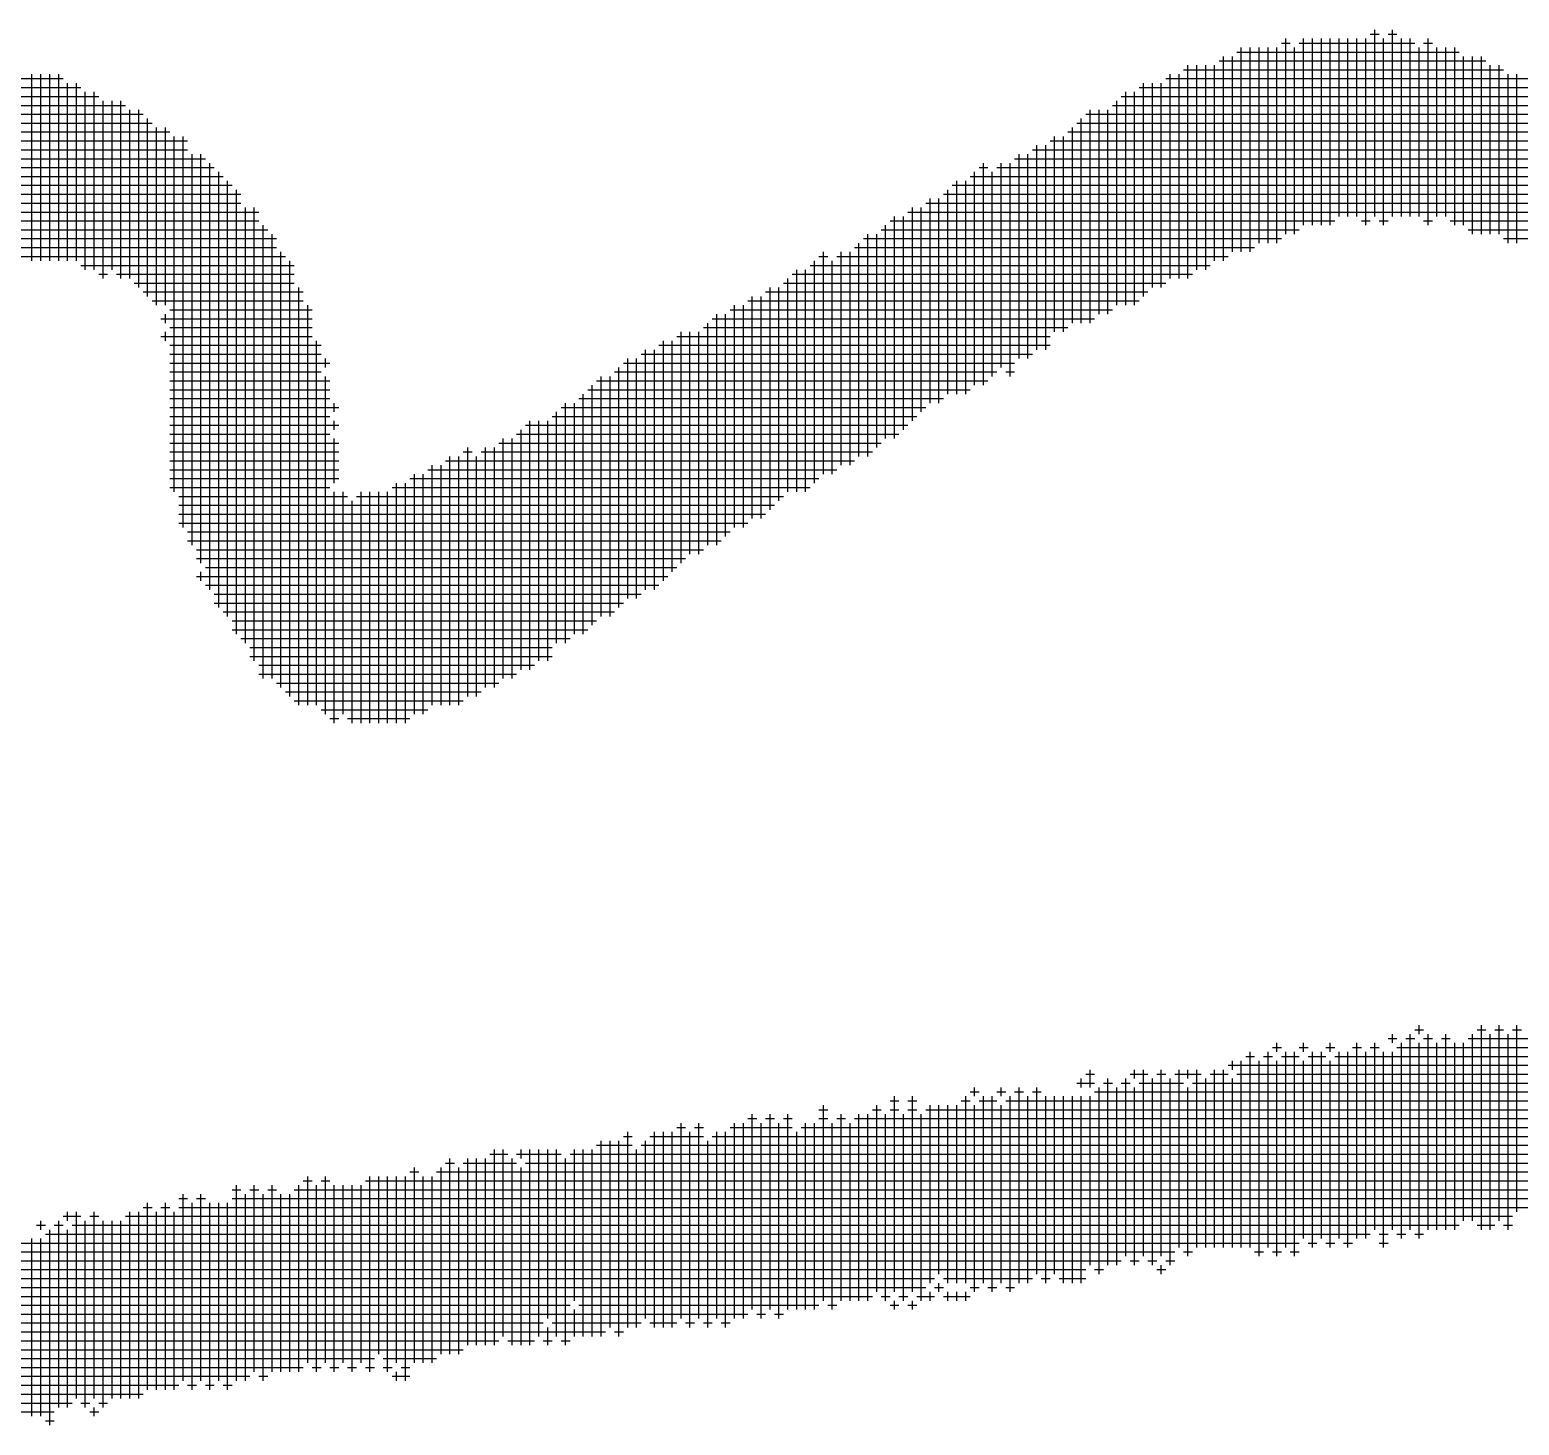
# Model space of a CAD drawing. Header units: feet. Extents: x 0 to 336400, y 0 to 237600.
# Drawn here: x 214166 to 214799, y 11117 to 11710 of the extents above; entities that cross this region are included whole.
import ezdxf
from ezdxf.enums import TextEntityAlignment as Align

# ---------------------------------------------------------------- set-up
doc = ezdxf.new("R2010")
doc.units = ezdxf.units.FT
doc.header["$LTSCALE"] = 2200
doc.header["$MEASUREMENT"] = 0
for name, color, linetype in [('CX-BORD', 3, 'CONTINUOUS'), ('CX-BORD-LIN1', 4, 'CONTINUOUS'), ('CX-BORD-LIN2', 3, 'CONTINUOUS'), ('CX-BORD-TEX2', 7, 'CONTINUOUS'), ('CX-BORD-TEX3', 6, 'CONTINUOUS')]:
    doc.layers.add(name, color=color, linetype=linetype)
doc.styles.add('TB_TEXT', font='')
doc.styles.add('TB_WBTXT', font='')
doc.styles.add('TB_WMTXT', font='')
doc.styles.get('TB_TEXT').set_extended_font_data('DotumChe')
doc.styles.get('TB_WBTXT').set_extended_font_data('Dotum')
doc.styles.get('TB_WMTXT').set_extended_font_data('DotumChe')

# ---------------------------------------------------------------- blocks, each defined once
blk = doc.blocks.new('CXBLKA1')
at = {"layer": 'CX-BORD-LIN1'}
for p, q in [((511.7442, 9.2614, 24.5426), (511.7536, 9.2614, 24.5426)), ((511.7489, 9.0582, 24.5426), (511.7489, 9.2661, 24.5426)), ((511.7631, 9.2614, 24.5426), (511.8859, 9.2614, 24.5426)), ((511.7678, 9.0677, 24.5426), (511.7678, 9.2661, 24.5426)), ((511.7772, 9.0677, 24.5426), (511.7772, 9.2661, 24.5426)), ((511.7867, 9.0677, 24.5426), (511.7867, 9.2661, 24.5426)), ((511.7961, 9.0677, 24.5426), (511.7961, 9.2661, 24.5426)), ((511.8056, 9.0771, 24.5426), (511.8056, 9.2661, 24.5426)), ((511.815, 9.0771, 24.5426), (511.815, 9.2661, 24.5426)), ((511.8245, 9.0771, 24.5426), (511.8245, 9.2661, 24.5426)), ((511.8339, 9.0677, 24.5426), (511.8339, 9.2661, 24.5426)), ((511.8387, 9.2708, 24.5426), (511.8481, 9.2708, 24.5426)), ((511.8434, 9.0771, 24.5426), (511.8434, 9.2756, 24.5426)), ((511.8528, 9.0677, 24.5426), (511.8528, 9.2661, 24.5426)), ((511.8576, 9.2708, 24.5426), (511.867, 9.2708, 24.5426)), ((511.8623, 9.0771, 24.5426), (511.8623, 9.2756, 24.5426)), ((511.8717, 9.0771, 24.5426), (511.8717, 9.2661, 24.5426)), ((511.8812, 9.0771, 24.5426), (511.8812, 9.2661, 24.5426)), ((511.8954, 9.2614, 24.5426), (511.9048, 9.2614, 24.5426)), ((511.9001, 9.0677, 24.5426), (511.9001, 9.2661, 24.5426)), ((511.6827, 9.0299, 24.5426), (511.6827, 9.2472, 24.5426)), ((511.6922, 9.0393, 24.5426), (511.6922, 9.2472, 24.5426)), ((511.6969, 9.2519, 24.5426), (511.9332, 9.2519, 24.5426)), ((511.7016, 9.0393, 24.5426), (511.7016, 9.2567, 24.5426)), ((511.7111, 9.0393, 24.5426), (511.7111, 9.2567, 24.5426)), ((511.7205, 9.0488, 24.5426), (511.7205, 9.2567, 24.5426)), ((511.73, 9.0488, 24.5426), (511.73, 9.2567, 24.5426)), ((511.7394, 9.0488, 24.5426), (511.7394, 9.2567, 24.5426)), ((511.7583, 9.0582, 24.5426), (511.7583, 9.2567, 24.5426)), ((511.8906, 9.0771, 24.5426), (511.8906, 9.2567, 24.5426)), ((511.9095, 9.0771, 24.5426), (511.9095, 9.2567, 24.5426)), ((511.919, 9.0771, 24.5426), (511.919, 9.2567, 24.5426)), ((511.9284, 9.0677, 24.5426), (511.9284, 9.2567, 24.5426)), ((511.9379, 9.0677, 24.5426), (511.9379, 9.2472, 24.5426)), ((511.9473, 9.0582, 24.5426), (511.9473, 9.2472, 24.5426)), ((511.9568, 9.0582, 24.5426), (511.9568, 9.2472, 24.5426)), ((510.4164, 9.0299, 24.5426), (510.4164, 9.2283, 24.5426)), ((510.4259, 9.0299, 24.5426), (510.4259, 9.2283, 24.5426)), ((510.4353, 9.0299, 24.5426), (510.4353, 9.2283, 24.5426)), ((510.4448, 9.0299, 24.5426), (510.4448, 9.2283, 24.5426)), ((511.626, 9.011, 24.5426), (511.626, 9.2283, 24.5426)), ((511.6355, 9.011, 24.5426), (511.6355, 9.2283, 24.5426)), ((511.6402, 9.233, 24.5426), (511.9804, 9.233, 24.5426)), ((511.6449, 9.011, 24.5426), (511.6449, 9.2378, 24.5426)), ((511.6544, 9.0204, 24.5426), (511.6544, 9.2378, 24.5426)), ((511.6638, 9.0204, 24.5426), (511.6638, 9.2378, 24.5426)), ((511.6733, 9.0299, 24.5426), (511.6733, 9.2378, 24.5426)), ((511.678, 9.2425, 24.5426), (511.9615, 9.2425, 24.5426)), ((511.9662, 9.0582, 24.5426), (511.9662, 9.2378, 24.5426)), ((511.9757, 9.0582, 24.5426), (511.9757, 9.2378, 24.5426)), ((511.9851, 9.0488, 24.5426), (511.9851, 9.2283, 24.5426)), ((511.9946, 9.0488, 24.5426), (511.9946, 9.2283, 24.5426)), ((510.2322, 9.2141, 24.5426), (510.4684, 9.2141, 24.5426)), ((510.2605, 9.2236, 24.5426), (510.4495, 9.2236, 24.5426)), ((510.4542, 9.0299, 24.5426), (510.4542, 9.2189, 24.5426)), ((510.4637, 9.0299, 24.5426), (510.4637, 9.2189, 24.5426)), ((511.593, 9.2141, 24.5426), (512.0182, 9.2141, 24.5426)), ((511.5977, 8.9921, 24.5426), (511.5977, 9.2189, 24.5426)), ((511.6071, 9.0015, 24.5426), (511.6071, 9.2189, 24.5426)), ((511.6166, 9.0015, 24.5426), (511.6166, 9.2189, 24.5426)), ((511.6213, 9.2236, 24.5426), (512.0088, 9.2236, 24.5426)), ((510.2133, 9.2047, 24.5426), (510.4873, 9.2047, 24.5426)), ((510.4731, 9.0204, 24.5426), (510.4731, 9.2094, 24.5426)), ((510.4826, 9.0204, 24.5426), (510.4826, 9.2094, 24.5426)), ((510.492, 9.011, 24.5426), (510.492, 9.2, 24.5426)), ((510.5015, 9.0204, 24.5426), (510.5015, 9.2, 24.5426)), ((510.5109, 9.011, 24.5426), (510.5109, 9.2, 24.5426)), ((511.5693, 8.9826, 24.5426), (511.5693, 9.2, 24.5426)), ((511.5741, 9.2047, 24.5426), (512.0371, 9.2047, 24.5426)), ((511.5788, 8.9826, 24.5426), (511.5788, 9.2094, 24.5426)), ((511.5882, 8.9826, 24.5426), (511.5882, 9.2094, 24.5426)), ((510.1755, 9.1858, 24.5426), (510.5346, 9.1858, 24.5426)), ((510.1944, 9.1952, 24.5426), (510.5157, 9.1952, 24.5426)), ((510.5204, 9.011, 24.5426), (510.5204, 9.1905, 24.5426)), ((510.5298, 9.0015, 24.5426), (510.5298, 9.1905, 24.5426)), ((510.5393, 8.9921, 24.5426), (510.5393, 9.1811, 24.5426)), ((511.5315, 8.9637, 24.5426), (511.5315, 9.1811, 24.5426)), ((511.5363, 9.1858, 24.5426), (512.0749, 9.1858, 24.5426)), ((511.541, 8.9637, 24.5426), (511.541, 9.1905, 24.5426)), ((511.5504, 8.9732, 24.5426), (511.5504, 9.1905, 24.5426)), ((511.5599, 8.9732, 24.5426), (511.5599, 9.1905, 24.5426)), ((511.5646, 9.1952, 24.5426), (512.0466, 9.1952, 24.5426)), ((510.1377, 9.1763, 24.5426), (510.544, 9.1763, 24.5426)), ((510.1377, 9.1669, 24.5426), (510.5629, 9.1669, 24.5426)), ((510.5487, 8.9826, 24.5426), (510.5487, 9.1716, 24.5426)), ((510.5582, 8.9826, 24.5426), (510.5582, 9.1716, 24.5426)), ((511.5174, 9.1669, 24.5426), (512.0938, 9.1669, 24.5426)), ((511.5221, 8.9637, 24.5426), (511.5221, 9.1716, 24.5426)), ((511.5268, 9.1763, 24.5426), (512.0749, 9.1763, 24.5426)), ((510.1093, 9.1574, 24.5426), (510.5818, 9.1574, 24.5426)), ((510.5676, 8.7842, 24.5426), (510.5676, 9.1622, 24.5426)), ((510.5771, 8.7464, 24.5426), (510.5771, 9.1622, 24.5426)), ((511.4843, 8.9354, 24.5426), (511.4843, 9.1527, 24.5426)), ((511.4937, 8.9354, 24.5426), (511.4937, 9.1527, 24.5426)), ((511.4985, 9.1574, 24.5426), (512.1033, 9.1574, 24.5426)), ((511.5032, 8.9543, 24.5426), (511.5032, 9.1622, 24.5426)), ((511.5126, 8.9543, 24.5426), (511.5126, 9.1622, 24.5426)), ((510.0904, 9.1385, 24.5426), (510.6007, 9.1385, 24.5426)), ((510.1093, 9.148, 24.5426), (510.5818, 9.148, 24.5426)), ((510.5865, 8.7275, 24.5426), (510.5865, 9.1433, 24.5426)), ((510.596, 8.7086, 24.5426), (510.596, 9.1433, 24.5426)), ((510.6054, 8.6802, 24.5426), (510.6054, 9.1338, 24.5426)), ((511.4276, 8.8976, 24.5426), (511.4276, 9.1338, 24.5426)), ((511.4465, 8.9165, 24.5426), (511.4465, 9.1338, 24.5426)), ((511.4559, 8.907, 24.5426), (511.4559, 9.1338, 24.5426)), ((511.4607, 9.1385, 24.5426), (512.1316, 9.1385, 24.5426)), ((511.4654, 8.9259, 24.5426), (511.4654, 9.1433, 24.5426)), ((511.4748, 8.9259, 24.5426), (511.4748, 9.1433, 24.5426)), ((511.4796, 9.148, 24.5426), (512.1316, 9.148, 24.5426)), ((510.0715, 9.1196, 24.5426), (510.6196, 9.1196, 24.5426)), ((510.081, 9.1291, 24.5426), (510.6102, 9.1291, 24.5426)), ((510.6149, 8.6613, 24.5426), (510.6149, 9.1244, 24.5426)), ((511.4134, 9.1196, 24.5426), (512.1505, 9.1196, 24.5426)), ((511.4181, 8.8976, 24.5426), (511.4181, 9.1244, 24.5426)), ((511.4229, 9.1291, 24.5426), (511.4323, 9.1291, 24.5426)), ((511.437, 8.907, 24.5426), (511.437, 9.1244, 24.5426)), ((511.4418, 9.1291, 24.5426), (512.1505, 9.1291, 24.5426)), ((510.0621, 9.1102, 24.5426), (510.6291, 9.1102, 24.5426)), ((510.6243, 8.6519, 24.5426), (510.6243, 9.1149, 24.5426)), ((510.6338, 8.633, 24.5426), (510.6338, 9.1055, 24.5426)), ((511.3898, 8.8881, 24.5426), (511.3898, 9.1055, 24.5426)), ((511.3945, 9.1102, 24.5426), (512.1694, 9.1102, 24.5426)), ((511.3992, 8.8881, 24.5426), (511.3992, 9.1149, 24.5426)), ((511.4087, 8.8881, 24.5426), (511.4087, 9.1149, 24.5426)), ((510.0432, 9.1007, 24.5426), (510.6385, 9.1007, 24.5426)), ((510.0432, 9.0913, 24.5426), (510.6385, 9.0913, 24.5426)), ((510.6432, 8.6235, 24.5426), (510.6432, 9.0866, 24.5426)), ((510.6527, 8.6046, 24.5426), (510.6527, 9.0866, 24.5426)), ((511.352, 8.8598, 24.5426), (511.352, 9.0866, 24.5426)), ((511.3614, 8.8692, 24.5426), (511.3614, 9.0866, 24.5426)), ((511.3662, 9.0913, 24.5426), (512.1978, 9.0913, 24.5426)), ((511.3709, 8.8787, 24.5426), (511.3709, 9.096, 24.5426)), ((511.3803, 8.8787, 24.5426), (511.3803, 9.096, 24.5426)), ((511.3851, 9.1007, 24.5426), (512.1883, 9.1007, 24.5426)), ((510.0054, 9.0724, 24.5426), (510.6574, 9.0724, 24.5426)), ((510.0243, 9.0818, 24.5426), (510.6574, 9.0818, 24.5426)), ((511.3284, 9.0724, 24.5426), (511.8009, 9.0724, 24.5426)), ((511.3331, 8.8409, 24.5426), (511.3331, 9.0771, 24.5426)), ((511.3425, 8.8503, 24.5426), (511.3425, 9.0771, 24.5426)), ((511.3473, 9.0818, 24.5426), (512.2072, 9.0818, 24.5426)), ((511.8292, 9.0724, 24.5426), (511.8387, 9.0724, 24.5426)), ((511.8481, 9.0724, 24.5426), (511.8576, 9.0724, 24.5426)), ((511.8954, 9.0724, 24.5426), (511.9048, 9.0724, 24.5426)), ((511.9237, 9.0724, 24.5426), (512.2261, 9.0724, 24.5426)), ((509.9959, 9.0629, 24.5426), (510.6669, 9.0629, 24.5426)), ((510.6621, 8.5857, 24.5426), (510.6621, 9.0677, 24.5426)), ((510.6716, 8.5857, 24.5426), (510.6716, 9.0582, 24.5426)), ((511.3047, 8.822, 24.5426), (511.3047, 9.0582, 24.5426)), ((511.3142, 8.8314, 24.5426), (511.3142, 9.0582, 24.5426)), ((511.3189, 9.0629, 24.5426), (511.7631, 9.0629, 24.5426)), ((511.3236, 8.8409, 24.5426), (511.3236, 9.0677, 24.5426)), ((511.9426, 9.0629, 24.5426), (512.2261, 9.0629, 24.5426)), ((509.9676, 9.044, 24.5426), (510.6763, 9.044, 24.5426)), ((509.9865, 9.0535, 24.5426), (510.6763, 9.0535, 24.5426)), ((510.681, 8.5763, 24.5426), (510.681, 9.0393, 24.5426)), ((511.2575, 8.8031, 24.5426), (511.2575, 9.0393, 24.5426)), ((511.2764, 8.8125, 24.5426), (511.2764, 9.0393, 24.5426)), ((511.2858, 8.8125, 24.5426), (511.2858, 9.0393, 24.5426)), ((511.2906, 9.044, 24.5426), (511.7158, 9.044, 24.5426)), ((511.2953, 8.822, 24.5426), (511.2953, 9.0488, 24.5426)), ((511.3, 9.0535, 24.5426), (511.7442, 9.0535, 24.5426)), ((511.9804, 9.0535, 24.5426), (512.245, 9.0535, 24.5426)), ((509.9676, 9.0346, 24.5426), (510.6858, 9.0346, 24.5426)), ((510.4684, 9.0251, 24.5426), (510.6952, 9.0251, 24.5426)), ((510.6905, 8.5668, 24.5426), (510.6905, 9.0299, 24.5426)), ((511.2433, 9.0251, 24.5426), (511.6686, 9.0251, 24.5426)), ((511.248, 8.7936, 24.5426), (511.248, 9.0299, 24.5426)), ((511.2528, 9.0346, 24.5426), (511.2622, 9.0346, 24.5426)), ((511.2669, 8.8031, 24.5426), (511.2669, 9.0299, 24.5426)), ((511.2717, 9.0346, 24.5426), (511.6875, 9.0346, 24.5426)), ((510.4873, 9.0157, 24.5426), (510.4968, 9.0157, 24.5426)), ((510.5062, 9.0157, 24.5426), (510.6952, 9.0157, 24.5426)), ((511.2197, 8.7842, 24.5426), (511.2197, 9.011, 24.5426)), ((511.2244, 9.0157, 24.5426), (511.6497, 9.0157, 24.5426)), ((511.2291, 8.7842, 24.5426), (511.2291, 9.0204, 24.5426)), ((511.2386, 8.7842, 24.5426), (511.2386, 9.0204, 24.5426)), ((510.5251, 9.0062, 24.5426), (510.6952, 9.0062, 24.5426)), ((510.5346, 8.9968, 24.5426), (510.7047, 8.9968, 24.5426)), ((510.6999, 8.5574, 24.5426), (510.6999, 9.0015, 24.5426)), ((511.1819, 8.7558, 24.5426), (511.1819, 8.9921, 24.5426)), ((511.1913, 8.7558, 24.5426), (511.1913, 8.9921, 24.5426)), ((511.1961, 8.9968, 24.5426), (511.6024, 8.9968, 24.5426)), ((511.2008, 8.7653, 24.5426), (511.2008, 9.0015, 24.5426)), ((511.2102, 8.7747, 24.5426), (511.2102, 9.0015, 24.5426)), ((511.215, 9.0062, 24.5426), (511.6213, 9.0062, 24.5426)), ((510.544, 8.9873, 24.5426), (510.7047, 8.9873, 24.5426)), ((510.5629, 8.9779, 24.5426), (510.7141, 8.9779, 24.5426)), ((510.7094, 8.5574, 24.5426), (510.7094, 8.9826, 24.5426)), ((511.1583, 8.9779, 24.5426), (511.5646, 8.9779, 24.5426)), ((511.163, 8.7464, 24.5426), (511.163, 8.9826, 24.5426)), ((511.1724, 8.7464, 24.5426), (511.1724, 8.9826, 24.5426)), ((511.1772, 8.9873, 24.5426), (511.593, 8.9873, 24.5426)), ((510.5535, 8.9684, 24.5426), (510.7141, 8.9684, 24.5426)), ((510.5582, 8.9637, 24.5426), (510.5582, 8.9732, 24.5426)), ((511.1346, 8.7275, 24.5426), (511.1346, 8.9637, 24.5426)), ((511.1394, 8.9684, 24.5426), (511.5457, 8.9684, 24.5426)), ((511.1441, 8.7275, 24.5426), (511.1441, 8.9732, 24.5426)), ((511.1535, 8.7369, 24.5426), (511.1535, 8.9732, 24.5426)), ((510.5535, 8.9495, 24.5426), (510.7141, 8.9495, 24.5426)), ((510.5582, 8.9448, 24.5426), (510.5582, 8.9543, 24.5426)), ((510.5629, 8.959, 24.5426), (510.7141, 8.959, 24.5426)), ((510.7188, 8.5574, 24.5426), (510.7188, 8.9448, 24.5426)), ((511.0874, 8.6897, 24.5426), (511.0874, 8.9448, 24.5426)), ((511.0968, 8.6991, 24.5426), (511.0968, 8.9448, 24.5426)), ((511.1016, 8.9495, 24.5426), (511.4985, 8.9495, 24.5426)), ((511.1063, 8.7086, 24.5426), (511.1063, 8.9543, 24.5426)), ((511.1157, 8.718, 24.5426), (511.1157, 8.9543, 24.5426)), ((511.1252, 8.718, 24.5426), (511.1252, 8.9543, 24.5426)), ((511.1299, 8.959, 24.5426), (511.5174, 8.959, 24.5426)), ((510.5629, 8.9401, 24.5426), (510.7236, 8.9401, 24.5426)), ((510.5629, 8.9306, 24.5426), (510.7236, 8.9306, 24.5426)), ((511.0638, 8.9306, 24.5426), (511.4796, 8.9306, 24.5426)), ((511.0685, 8.6802, 24.5426), (511.0685, 8.9354, 24.5426)), ((511.0779, 8.6802, 24.5426), (511.0779, 8.9354, 24.5426)), ((511.0827, 8.9401, 24.5426), (511.4985, 8.9401, 24.5426)), ((510.5629, 8.9212, 24.5426), (510.733, 8.9212, 24.5426)), ((510.5629, 8.9117, 24.5426), (510.7236, 8.9117, 24.5426)), ((510.7283, 8.9165, 24.5426), (510.7283, 8.9259, 24.5426)), ((511.0354, 8.9117, 24.5426), (511.4418, 8.9117, 24.5426)), ((511.0401, 8.6613, 24.5426), (511.0401, 8.9165, 24.5426)), ((511.0449, 8.9212, 24.5426), (511.4607, 8.9212, 24.5426)), ((511.0496, 8.6708, 24.5426), (511.0496, 8.9259, 24.5426)), ((511.059, 8.6708, 24.5426), (511.059, 8.9259, 24.5426)), ((511.4512, 8.9117, 24.5426), (511.4607, 8.9117, 24.5426)), ((510.5629, 8.9023, 24.5426), (510.733, 8.9023, 24.5426)), ((510.7283, 8.5479, 24.5426), (510.7283, 8.907, 24.5426)), ((511.0118, 8.6424, 24.5426), (511.0118, 8.8976, 24.5426)), ((511.0165, 8.9023, 24.5426), (511.4323, 8.9023, 24.5426)), ((511.0212, 8.6519, 24.5426), (511.0212, 8.907, 24.5426)), ((511.0307, 8.6519, 24.5426), (511.0307, 8.907, 24.5426)), ((510.5629, 8.8928, 24.5426), (510.733, 8.8928, 24.5426)), ((510.5629, 8.8834, 24.5426), (510.733, 8.8834, 24.5426)), ((510.9976, 8.8834, 24.5426), (511.3851, 8.8834, 24.5426)), ((511.0023, 8.633, 24.5426), (511.0023, 8.8881, 24.5426)), ((511.0071, 8.8928, 24.5426), (511.4134, 8.8928, 24.5426)), ((510.5629, 8.8739, 24.5426), (510.7425, 8.8739, 24.5426)), ((510.5629, 8.8645, 24.5426), (510.733, 8.8645, 24.5426)), ((510.7377, 8.8692, 24.5426), (510.7377, 8.8787, 24.5426)), ((510.9693, 8.8645, 24.5426), (511.3567, 8.8645, 24.5426)), ((510.974, 8.6235, 24.5426), (510.974, 8.8692, 24.5426)), ((510.9787, 8.8739, 24.5426), (511.3662, 8.8739, 24.5426)), ((510.9834, 8.6235, 24.5426), (510.9834, 8.8787, 24.5426)), ((510.9929, 8.633, 24.5426), (510.9929, 8.8787, 24.5426)), ((510.5629, 8.855, 24.5426), (510.7425, 8.855, 24.5426)), ((510.7377, 8.8503, 24.5426), (510.7377, 8.8598, 24.5426)), ((510.9362, 8.5952, 24.5426), (510.9362, 8.8503, 24.5426)), ((510.9409, 8.855, 24.5426), (511.3473, 8.855, 24.5426)), ((510.9456, 8.5952, 24.5426), (510.9456, 8.8598, 24.5426)), ((510.9551, 8.6046, 24.5426), (510.9551, 8.8598, 24.5426)), ((510.9645, 8.6046, 24.5426), (510.9645, 8.8598, 24.5426)), ((510.5629, 8.8456, 24.5426), (510.733, 8.8456, 24.5426)), ((510.5629, 8.8361, 24.5426), (510.7425, 8.8361, 24.5426)), ((510.7377, 8.7936, 24.5426), (510.7377, 8.8409, 24.5426)), ((510.9126, 8.8361, 24.5426), (511.3189, 8.8361, 24.5426)), ((510.9173, 8.5857, 24.5426), (510.9173, 8.8409, 24.5426)), ((510.9267, 8.5857, 24.5426), (510.9267, 8.8409, 24.5426)), ((510.9315, 8.8456, 24.5426), (511.3378, 8.8456, 24.5426)), ((510.5629, 8.8267, 24.5426), (510.7425, 8.8267, 24.5426)), ((510.5629, 8.8172, 24.5426), (510.7425, 8.8172, 24.5426)), ((510.8559, 8.8172, 24.5426), (511.2906, 8.8172, 24.5426)), ((510.8606, 8.5574, 24.5426), (510.8606, 8.822, 24.5426)), ((510.87, 8.5574, 24.5426), (510.87, 8.822, 24.5426)), ((510.8748, 8.8267, 24.5426), (510.8842, 8.8267, 24.5426)), ((510.8795, 8.5668, 24.5426), (510.8795, 8.8314, 24.5426)), ((510.8889, 8.5668, 24.5426), (510.8889, 8.822, 24.5426)), ((510.8937, 8.8267, 24.5426), (511.3095, 8.8267, 24.5426)), ((510.8984, 8.5763, 24.5426), (510.8984, 8.8314, 24.5426)), ((510.9078, 8.5763, 24.5426), (510.9078, 8.8314, 24.5426)), ((510.5629, 8.8078, 24.5426), (510.7425, 8.8078, 24.5426)), ((510.8228, 8.5479, 24.5426), (510.8228, 8.8031, 24.5426)), ((510.8322, 8.5479, 24.5426), (510.8322, 8.8031, 24.5426)), ((510.837, 8.8078, 24.5426), (511.2717, 8.8078, 24.5426)), ((510.8417, 8.5574, 24.5426), (510.8417, 8.8125, 24.5426)), ((510.8511, 8.5574, 24.5426), (510.8511, 8.8125, 24.5426)), ((510.5629, 8.7983, 24.5426), (510.7425, 8.7983, 24.5426)), ((510.5629, 8.7889, 24.5426), (510.733, 8.7889, 24.5426)), ((510.7992, 8.7889, 24.5426), (511.2433, 8.7889, 24.5426)), ((510.8039, 8.5385, 24.5426), (510.8039, 8.7936, 24.5426)), ((510.8133, 8.5385, 24.5426), (510.8133, 8.7936, 24.5426)), ((510.8181, 8.7983, 24.5426), (511.2528, 8.7983, 24.5426)), ((510.5724, 8.7794, 24.5426), (510.7519, 8.7794, 24.5426)), ((510.5724, 8.77, 24.5426), (511.2055, 8.77, 24.5426)), ((510.7377, 8.5385, 24.5426), (510.7377, 8.7842, 24.5426)), ((510.7472, 8.5479, 24.5426), (510.7472, 8.7842, 24.5426)), ((510.7566, 8.5385, 24.5426), (510.7566, 8.7747, 24.5426)), ((510.7614, 8.7794, 24.5426), (511.215, 8.7794, 24.5426)), ((510.7661, 8.5385, 24.5426), (510.7661, 8.7842, 24.5426)), ((510.7755, 8.5385, 24.5426), (510.7755, 8.7842, 24.5426)), ((510.785, 8.5385, 24.5426), (510.785, 8.7842, 24.5426)), ((510.7944, 8.5385, 24.5426), (510.7944, 8.7842, 24.5426)), ((510.5724, 8.7605, 24.5426), (511.1961, 8.7605, 24.5426)), ((510.5724, 8.7511, 24.5426), (511.1772, 8.7511, 24.5426)), ((510.5818, 8.7416, 24.5426), (511.1583, 8.7416, 24.5426)), ((510.5818, 8.7322, 24.5426), (511.1488, 8.7322, 24.5426)), ((510.5913, 8.7227, 24.5426), (511.1299, 8.7227, 24.5426)), ((510.5913, 8.7133, 24.5426), (511.111, 8.7133, 24.5426)), ((510.5913, 8.6944, 24.5426), (511.0921, 8.6944, 24.5426)), ((510.596, 8.6897, 24.5426), (510.596, 8.6991, 24.5426)), ((510.6007, 8.7038, 24.5426), (511.1016, 8.7038, 24.5426)), ((510.6007, 8.6849, 24.5426), (511.0827, 8.6849, 24.5426)), ((510.6102, 8.6755, 24.5426), (511.0638, 8.6755, 24.5426)), ((510.6102, 8.666, 24.5426), (511.0449, 8.666, 24.5426)), ((510.6196, 8.6566, 24.5426), (511.0354, 8.6566, 24.5426)), ((510.6291, 8.6471, 24.5426), (511.0165, 8.6471, 24.5426)), ((510.6291, 8.6377, 24.5426), (511.0071, 8.6377, 24.5426)), ((510.6385, 8.6282, 24.5426), (510.9882, 8.6282, 24.5426)), ((510.648, 8.6188, 24.5426), (510.9693, 8.6188, 24.5426)), ((510.648, 8.6093, 24.5426), (510.9693, 8.6093, 24.5426)), ((510.6574, 8.5999, 24.5426), (510.9504, 8.5999, 24.5426)), ((510.6574, 8.5904, 24.5426), (510.9315, 8.5904, 24.5426)), ((510.6763, 8.581, 24.5426), (510.9126, 8.581, 24.5426)), ((510.6858, 8.5715, 24.5426), (510.8937, 8.5715, 24.5426)), ((510.6952, 8.5621, 24.5426), (510.8748, 8.5621, 24.5426)), ((510.7236, 8.5526, 24.5426), (510.837, 8.5526, 24.5426)), ((510.733, 8.5432, 24.5426), (510.7425, 8.5432, 24.5426)), ((510.7519, 8.5432, 24.5426), (510.8181, 8.5432, 24.5426)), ((511.8906, 8.2077, 24.5426), (511.8906, 8.2172, 24.5426)), ((511.9568, 7.9998, 24.5426), (511.9568, 8.2172, 24.5426)), ((511.9757, 8.0093, 24.5426), (511.9757, 8.2172, 24.5426)), ((511.9946, 8.0187, 24.5426), (511.9946, 8.2172, 24.5426)), ((511.8576, 8.203, 24.5426), (511.867, 8.203, 24.5426)), ((511.8623, 8.1983, 24.5426), (511.8623, 8.2077, 24.5426)), ((511.8765, 8.203, 24.5426), (511.8859, 8.203, 24.5426)), ((511.8812, 7.9998, 24.5426), (511.8812, 8.2077, 24.5426)), ((511.8859, 8.2124, 24.5426), (511.8954, 8.2124, 24.5426)), ((511.8954, 8.203, 24.5426), (511.9048, 8.203, 24.5426)), ((511.9001, 7.9998, 24.5426), (511.9001, 8.2077, 24.5426)), ((511.9143, 8.203, 24.5426), (511.9237, 8.203, 24.5426)), ((511.919, 7.9998, 24.5426), (511.919, 8.2077, 24.5426)), ((511.9426, 8.203, 24.5426), (513.7192, 8.203, 24.5426)), ((511.9473, 8.0093, 24.5426), (511.9473, 8.2077, 24.5426)), ((511.9521, 8.2124, 24.5426), (511.9615, 8.2124, 24.5426)), ((511.9662, 7.9998, 24.5426), (511.9662, 8.2077, 24.5426)), ((511.971, 8.2124, 24.5426), (511.9804, 8.2124, 24.5426)), ((511.9851, 7.9998, 24.5426), (511.9851, 8.2077, 24.5426)), ((511.9899, 8.2124, 24.5426), (511.9993, 8.2124, 24.5426)), ((511.7064, 8.1841, 24.5426), (511.7158, 8.1841, 24.5426)), ((511.7111, 7.9809, 24.5426), (511.7111, 8.1888, 24.5426)), ((511.7253, 8.1841, 24.5426), (511.7347, 8.1841, 24.5426)), ((511.73, 7.9809, 24.5426), (511.73, 8.1888, 24.5426)), ((511.7347, 8.1935, 24.5426), (511.7442, 8.1935, 24.5426)), ((511.7394, 8.1888, 24.5426), (511.7394, 8.1983, 24.5426)), ((511.7442, 8.1841, 24.5426), (511.7631, 8.1841, 24.5426)), ((511.7489, 7.9809, 24.5426), (511.7489, 8.1888, 24.5426)), ((511.7583, 7.9715, 24.5426), (511.7583, 8.1888, 24.5426)), ((511.7631, 8.1935, 24.5426), (511.7725, 8.1935, 24.5426)), ((511.7678, 8.1888, 24.5426), (511.7678, 8.1983, 24.5426)), ((511.7725, 8.1841, 24.5426), (511.7914, 8.1841, 24.5426)), ((511.7772, 7.9809, 24.5426), (511.7772, 8.1888, 24.5426)), ((511.7867, 7.9904, 24.5426), (511.7867, 8.1888, 24.5426)), ((511.7914, 8.1935, 24.5426), (511.8009, 8.1935, 24.5426)), ((511.7961, 8.1888, 24.5426), (511.7961, 8.1983, 24.5426)), ((511.8009, 8.1841, 24.5426), (513.4074, 8.1841, 24.5426)), ((511.8056, 7.9904, 24.5426), (511.8056, 8.1888, 24.5426)), ((511.815, 7.9809, 24.5426), (511.815, 8.1888, 24.5426)), ((511.8198, 8.1935, 24.5426), (511.8292, 8.1935, 24.5426)), ((511.8245, 7.9904, 24.5426), (511.8245, 8.1983, 24.5426)), ((511.8339, 7.9904, 24.5426), (511.8339, 8.1888, 24.5426)), ((511.8387, 8.1935, 24.5426), (511.8481, 8.1935, 24.5426)), ((511.8434, 7.9998, 24.5426), (511.8434, 8.1983, 24.5426)), ((511.8528, 7.9809, 24.5426), (511.8528, 8.1888, 24.5426)), ((511.8623, 7.9998, 24.5426), (511.8623, 8.1888, 24.5426)), ((511.867, 8.1935, 24.5426), (513.5019, 8.1935, 24.5426)), ((511.8717, 7.9904, 24.5426), (511.8717, 8.1983, 24.5426)), ((511.8906, 7.9904, 24.5426), (511.8906, 8.1983, 24.5426)), ((511.9095, 7.9998, 24.5426), (511.9095, 8.1983, 24.5426)), ((511.9284, 7.9998, 24.5426), (511.9284, 8.1983, 24.5426)), ((511.9379, 8.0093, 24.5426), (511.9379, 8.1983, 24.5426)), ((511.541, 8.151, 24.5426), (511.541, 8.1699, 24.5426)), ((511.5882, 8.1605, 24.5426), (511.5882, 8.1699, 24.5426)), ((511.5977, 7.9715, 24.5426), (511.5977, 8.1699, 24.5426)), ((511.6166, 7.9715, 24.5426), (511.6166, 8.1699, 24.5426)), ((511.6355, 7.9809, 24.5426), (511.6355, 8.1699, 24.5426)), ((511.6449, 8.1605, 24.5426), (511.6449, 8.1699, 24.5426)), ((511.6544, 7.9809, 24.5426), (511.6544, 8.1699, 24.5426)), ((511.6733, 7.9809, 24.5426), (511.6733, 8.1699, 24.5426)), ((511.6827, 7.9809, 24.5426), (511.6827, 8.1699, 24.5426)), ((511.6875, 8.1746, 24.5426), (513.3507, 8.1746, 24.5426)), ((511.6922, 8.1699, 24.5426), (511.6922, 8.1794, 24.5426)), ((511.7016, 7.9809, 24.5426), (511.7016, 8.1794, 24.5426)), ((511.7205, 7.9715, 24.5426), (511.7205, 8.1794, 24.5426)), ((511.7394, 7.9715, 24.5426), (511.7394, 8.1794, 24.5426)), ((511.7678, 7.9904, 24.5426), (511.7678, 8.1794, 24.5426)), ((511.7961, 7.9809, 24.5426), (511.7961, 8.1794, 24.5426)), ((511.5268, 8.1557, 24.5426), (511.5457, 8.1557, 24.5426)), ((511.5315, 8.151, 24.5426), (511.5315, 8.1605, 24.5426)), ((511.5363, 8.1652, 24.5426), (511.5457, 8.1652, 24.5426)), ((511.5552, 8.1557, 24.5426), (511.5646, 8.1557, 24.5426)), ((511.5599, 7.962, 24.5426), (511.5599, 8.1605, 24.5426)), ((511.5741, 8.1557, 24.5426), (511.5835, 8.1557, 24.5426)), ((511.5788, 7.9715, 24.5426), (511.5788, 8.1605, 24.5426)), ((511.5835, 8.1652, 24.5426), (511.6024, 8.1652, 24.5426)), ((511.593, 8.1557, 24.5426), (511.6402, 8.1557, 24.5426)), ((511.6071, 7.962, 24.5426), (511.6071, 8.1605, 24.5426)), ((511.6119, 8.1652, 24.5426), (511.6213, 8.1652, 24.5426)), ((511.626, 7.962, 24.5426), (511.626, 8.1605, 24.5426)), ((511.6308, 8.1652, 24.5426), (511.6591, 8.1652, 24.5426)), ((511.6497, 8.1557, 24.5426), (513.1995, 8.1557, 24.5426)), ((511.6638, 7.9809, 24.5426), (511.6638, 8.1605, 24.5426)), ((511.6686, 8.1652, 24.5426), (511.6875, 8.1652, 24.5426)), ((511.6922, 7.9809, 24.5426), (511.6922, 8.1605, 24.5426)), ((511.6969, 8.1652, 24.5426), (513.3318, 8.1652, 24.5426)), ((511.3284, 8.1368, 24.5426), (511.3378, 8.1368, 24.5426)), ((511.3331, 7.9337, 24.5426), (511.3331, 8.1416, 24.5426)), ((511.3473, 8.1368, 24.5426), (511.3567, 8.1368, 24.5426)), ((511.352, 7.9337, 24.5426), (511.352, 8.1416, 24.5426)), ((511.404, 8.1368, 24.5426), (511.4134, 8.1368, 24.5426)), ((511.4087, 7.9431, 24.5426), (511.4087, 8.1416, 24.5426)), ((511.4134, 8.1463, 24.5426), (511.4229, 8.1463, 24.5426)), ((511.4181, 8.1416, 24.5426), (511.4181, 8.151, 24.5426)), ((511.4229, 8.1368, 24.5426), (511.4418, 8.1368, 24.5426)), ((511.4276, 7.9431, 24.5426), (511.4276, 8.1416, 24.5426)), ((511.437, 7.9337, 24.5426), (511.437, 8.1416, 24.5426)), ((511.4418, 8.1463, 24.5426), (511.4512, 8.1463, 24.5426)), ((511.4465, 8.1416, 24.5426), (511.4465, 8.151, 24.5426)), ((511.4512, 8.1368, 24.5426), (513.0861, 8.1368, 24.5426)), ((511.4559, 7.9337, 24.5426), (511.4559, 8.1416, 24.5426)), ((511.4607, 8.1463, 24.5426), (511.4701, 8.1463, 24.5426)), ((511.4654, 7.9431, 24.5426), (511.4654, 8.151, 24.5426)), ((511.4748, 7.9431, 24.5426), (511.4748, 8.1416, 24.5426)), ((511.4796, 8.1463, 24.5426), (511.489, 8.1463, 24.5426)), ((511.4843, 7.9526, 24.5426), (511.4843, 8.151, 24.5426)), ((511.4937, 7.9431, 24.5426), (511.4937, 8.1416, 24.5426)), ((511.5032, 7.9526, 24.5426), (511.5032, 8.1416, 24.5426)), ((511.5126, 7.9431, 24.5426), (511.5126, 8.1416, 24.5426)), ((511.5221, 7.9431, 24.5426), (511.5221, 8.1416, 24.5426)), ((511.5315, 7.9431, 24.5426), (511.5315, 8.1416, 24.5426)), ((511.541, 7.962, 24.5426), (511.541, 8.1416, 24.5426)), ((511.5457, 8.1463, 24.5426), (513.1617, 8.1463, 24.5426)), ((511.5504, 7.9526, 24.5426), (511.5504, 8.151, 24.5426)), ((511.5693, 7.962, 24.5426), (511.5693, 8.151, 24.5426)), ((511.5882, 7.962, 24.5426), (511.5882, 8.151, 24.5426)), ((511.6449, 7.9715, 24.5426), (511.6449, 8.151, 24.5426)), ((511.1819, 7.9148, 24.5426), (511.1819, 8.1227, 24.5426)), ((511.2008, 7.9148, 24.5426), (511.2008, 8.1227, 24.5426)), ((511.2197, 7.9148, 24.5426), (511.2197, 8.1227, 24.5426)), ((511.2528, 8.1274, 24.5426), (511.2622, 8.1274, 24.5426)), ((511.2575, 7.9242, 24.5426), (511.2575, 8.1321, 24.5426)), ((511.2764, 7.9242, 24.5426), (511.2764, 8.1227, 24.5426)), ((511.2953, 7.9242, 24.5426), (511.2953, 8.1227, 24.5426)), ((511.3047, 7.9242, 24.5426), (511.3047, 8.1227, 24.5426)), ((511.3095, 8.1274, 24.5426), (511.3189, 8.1274, 24.5426)), ((511.3142, 7.9337, 24.5426), (511.3142, 8.1321, 24.5426)), ((511.3236, 7.9242, 24.5426), (511.3236, 8.1227, 24.5426)), ((511.3284, 8.1274, 24.5426), (511.3378, 8.1274, 24.5426)), ((511.3425, 7.9242, 24.5426), (511.3425, 8.1227, 24.5426)), ((511.3473, 8.1274, 24.5426), (511.3567, 8.1274, 24.5426)), ((511.3614, 7.9242, 24.5426), (511.3614, 8.1227, 24.5426)), ((511.3662, 8.1274, 24.5426), (512.916, 8.1274, 24.5426)), ((511.3709, 7.9431, 24.5426), (511.3709, 8.1321, 24.5426)), ((511.3803, 7.9526, 24.5426), (511.3803, 8.1321, 24.5426)), ((511.3898, 7.9431, 24.5426), (511.3898, 8.1321, 24.5426)), ((511.3992, 7.9431, 24.5426), (511.3992, 8.1321, 24.5426)), ((511.4181, 7.9337, 24.5426), (511.4181, 8.1321, 24.5426)), ((511.4465, 7.9431, 24.5426), (511.4465, 8.1321, 24.5426)), ((511.1016, 8.1085, 24.5426), (511.111, 8.1085, 24.5426)), ((511.1063, 7.9053, 24.5426), (511.1063, 8.1132, 24.5426)), ((511.1205, 8.1085, 24.5426), (511.1299, 8.1085, 24.5426)), ((511.1252, 7.9053, 24.5426), (511.1252, 8.1132, 24.5426)), ((511.1583, 8.1085, 24.5426), (511.2244, 8.1085, 24.5426)), ((511.163, 7.9053, 24.5426), (511.163, 8.1132, 24.5426)), ((511.1724, 7.9053, 24.5426), (511.1724, 8.1132, 24.5426)), ((511.1772, 8.1179, 24.5426), (511.1866, 8.1179, 24.5426)), ((511.1913, 7.9053, 24.5426), (511.1913, 8.1132, 24.5426)), ((511.1961, 8.1179, 24.5426), (511.2055, 8.1179, 24.5426)), ((511.2102, 7.9053, 24.5426), (511.2102, 8.1132, 24.5426)), ((511.215, 8.1179, 24.5426), (511.2244, 8.1179, 24.5426)), ((511.2339, 8.1085, 24.5426), (512.8876, 8.1085, 24.5426)), ((511.2386, 7.9148, 24.5426), (511.2386, 8.1132, 24.5426)), ((511.248, 7.9148, 24.5426), (511.248, 8.1132, 24.5426)), ((511.2528, 8.1179, 24.5426), (511.2622, 8.1179, 24.5426)), ((511.2669, 7.9148, 24.5426), (511.2669, 8.1132, 24.5426)), ((511.2717, 8.1179, 24.5426), (511.2811, 8.1179, 24.5426)), ((511.2858, 7.9242, 24.5426), (511.2858, 8.1132, 24.5426)), ((511.2906, 8.1179, 24.5426), (512.8971, 8.1179, 24.5426)), ((511.0165, 8.0896, 24.5426), (511.0543, 8.0896, 24.5426)), ((511.0212, 7.8864, 24.5426), (511.0212, 8.0943, 24.5426)), ((511.0307, 7.8959, 24.5426), (511.0307, 8.0943, 24.5426)), ((511.0401, 7.8864, 24.5426), (511.0401, 8.0943, 24.5426)), ((511.0449, 8.099, 24.5426), (511.0543, 8.099, 24.5426)), ((511.0496, 7.8959, 24.5426), (511.0496, 8.1038, 24.5426)), ((511.0638, 8.0896, 24.5426), (512.6514, 8.0896, 24.5426)), ((511.0685, 7.9053, 24.5426), (511.0685, 8.0943, 24.5426)), ((511.0732, 8.099, 24.5426), (511.1299, 8.099, 24.5426)), ((511.0779, 7.8959, 24.5426), (511.0779, 8.1038, 24.5426)), ((511.0874, 7.8959, 24.5426), (511.0874, 8.1038, 24.5426)), ((511.0968, 7.8959, 24.5426), (511.0968, 8.1038, 24.5426)), ((511.1157, 7.8959, 24.5426), (511.1157, 8.1038, 24.5426)), ((511.1346, 7.8959, 24.5426), (511.1346, 8.0943, 24.5426)), ((511.1394, 8.099, 24.5426), (512.6703, 8.099, 24.5426)), ((511.1441, 7.9053, 24.5426), (511.1441, 8.1038, 24.5426)), ((511.1535, 7.8959, 24.5426), (511.1535, 8.1038, 24.5426)), ((511.2291, 7.9148, 24.5426), (511.2291, 8.1038, 24.5426)), ((510.8606, 7.8675, 24.5426), (510.8606, 8.0754, 24.5426)), ((510.8795, 7.877, 24.5426), (510.8795, 8.0754, 24.5426)), ((510.8889, 7.877, 24.5426), (510.8889, 8.0754, 24.5426)), ((510.8984, 7.877, 24.5426), (510.8984, 8.0754, 24.5426)), ((510.9031, 8.0801, 24.5426), (510.922, 8.0801, 24.5426)), ((510.9078, 7.877, 24.5426), (510.9078, 8.0849, 24.5426)), ((510.9173, 7.8864, 24.5426), (510.9173, 8.0849, 24.5426)), ((510.9267, 7.877, 24.5426), (510.9267, 8.0754, 24.5426)), ((510.9315, 8.0801, 24.5426), (510.9787, 8.0801, 24.5426)), ((510.9362, 8.0754, 24.5426), (510.9362, 8.0849, 24.5426)), ((510.9456, 7.877, 24.5426), (510.9456, 8.0849, 24.5426)), ((510.9551, 7.8864, 24.5426), (510.9551, 8.0849, 24.5426)), ((510.9645, 7.9053, 24.5426), (510.9645, 8.0849, 24.5426)), ((510.974, 7.8864, 24.5426), (510.974, 8.0849, 24.5426)), ((510.9834, 7.877, 24.5426), (510.9834, 8.0754, 24.5426)), ((510.9882, 8.0801, 24.5426), (512.538, 8.0801, 24.5426)), ((510.9929, 7.9242, 24.5426), (510.9929, 8.0849, 24.5426)), ((511.0023, 7.8864, 24.5426), (511.0023, 8.0849, 24.5426)), ((511.0118, 7.8864, 24.5426), (511.0118, 8.0849, 24.5426)), ((511.059, 7.8959, 24.5426), (511.059, 8.0849, 24.5426)), ((510.8181, 8.0612, 24.5426), (510.8275, 8.0612, 24.5426)), ((510.8228, 7.8581, 24.5426), (510.8228, 8.066, 24.5426)), ((510.8464, 8.0612, 24.5426), (512.349, 8.0612, 24.5426)), ((510.8511, 7.8675, 24.5426), (510.8511, 8.066, 24.5426)), ((510.8559, 8.0707, 24.5426), (510.8653, 8.0707, 24.5426)), ((510.87, 7.8675, 24.5426), (510.87, 8.066, 24.5426)), ((510.8748, 8.0707, 24.5426), (510.9315, 8.0707, 24.5426)), ((510.9362, 7.877, 24.5426), (510.9362, 8.066, 24.5426)), ((510.9409, 8.0707, 24.5426), (512.5191, 8.0707, 24.5426)), ((510.6291, 8.0423, 24.5426), (510.6385, 8.0423, 24.5426)), ((510.6338, 7.8392, 24.5426), (510.6338, 8.0471, 24.5426)), ((510.648, 8.0423, 24.5426), (510.6574, 8.0423, 24.5426)), ((510.6527, 7.8486, 24.5426), (510.6527, 8.0471, 24.5426)), ((510.6669, 8.0423, 24.5426), (510.6763, 8.0423, 24.5426)), ((510.6716, 7.8486, 24.5426), (510.6716, 8.0471, 24.5426)), ((510.6952, 8.0423, 24.5426), (512.1222, 8.0423, 24.5426)), ((510.6999, 7.8486, 24.5426), (510.6999, 8.0471, 24.5426)), ((510.7047, 8.0518, 24.5426), (510.7141, 8.0518, 24.5426)), ((510.7094, 7.8581, 24.5426), (510.7094, 8.0565, 24.5426)), ((510.7188, 7.8486, 24.5426), (510.7188, 8.0471, 24.5426)), ((510.7236, 8.0518, 24.5426), (510.733, 8.0518, 24.5426)), ((510.7283, 7.8581, 24.5426), (510.7283, 8.0565, 24.5426)), ((510.7377, 7.8486, 24.5426), (510.7377, 8.0471, 24.5426)), ((510.7472, 7.8581, 24.5426), (510.7472, 8.0471, 24.5426)), ((510.7566, 7.8486, 24.5426), (510.7566, 8.0471, 24.5426)), ((510.7661, 7.8581, 24.5426), (510.7661, 8.0471, 24.5426)), ((510.7708, 8.0518, 24.5426), (512.3112, 8.0518, 24.5426)), ((510.7755, 7.8486, 24.5426), (510.7755, 8.0565, 24.5426)), ((510.785, 7.8675, 24.5426), (510.785, 8.0565, 24.5426)), ((510.7944, 7.8486, 24.5426), (510.7944, 8.0565, 24.5426)), ((510.8039, 7.8581, 24.5426), (510.8039, 8.0565, 24.5426)), ((510.8133, 7.8392, 24.5426), (510.8133, 8.0565, 24.5426)), ((510.8322, 7.8581, 24.5426), (510.8322, 8.0565, 24.5426)), ((510.8417, 7.8581, 24.5426), (510.8417, 8.0565, 24.5426)), ((510.5393, 7.8297, 24.5426), (510.5393, 8.0282, 24.5426)), ((510.5582, 7.8297, 24.5426), (510.5582, 8.0282, 24.5426)), ((510.5724, 8.0329, 24.5426), (510.5818, 8.0329, 24.5426)), ((510.5771, 7.8392, 24.5426), (510.5771, 8.0376, 24.5426)), ((510.5865, 7.8297, 24.5426), (510.5865, 8.0282, 24.5426)), ((510.5913, 8.0329, 24.5426), (510.6007, 8.0329, 24.5426)), ((510.596, 7.8392, 24.5426), (510.596, 8.0376, 24.5426)), ((510.6054, 7.8297, 24.5426), (510.6054, 8.0282, 24.5426)), ((510.6149, 7.8392, 24.5426), (510.6149, 8.0282, 24.5426)), ((510.6243, 7.8297, 24.5426), (510.6243, 8.0282, 24.5426)), ((510.6291, 8.0329, 24.5426), (512.2356, 8.0329, 24.5426)), ((510.6432, 7.8392, 24.5426), (510.6432, 8.0376, 24.5426)), ((510.6621, 7.8392, 24.5426), (510.6621, 8.0376, 24.5426)), ((510.681, 7.8486, 24.5426), (510.681, 8.0376, 24.5426)), ((510.6905, 7.8486, 24.5426), (510.6905, 8.0376, 24.5426)), ((510.4495, 8.014, 24.5426), (510.4684, 8.014, 24.5426)), ((510.4542, 8.0093, 24.5426), (510.4542, 8.0187, 24.5426)), ((510.4637, 7.8203, 24.5426), (510.4637, 8.0187, 24.5426)), ((510.4779, 8.014, 24.5426), (510.4873, 8.014, 24.5426)), ((510.4826, 7.8203, 24.5426), (510.4826, 8.0187, 24.5426)), ((510.5157, 8.014, 24.5426), (511.9899, 8.014, 24.5426)), ((510.5204, 7.8203, 24.5426), (510.5204, 8.0187, 24.5426)), ((510.5298, 7.8203, 24.5426), (510.5298, 8.0187, 24.5426)), ((510.5346, 8.0234, 24.5426), (510.544, 8.0234, 24.5426)), ((510.5487, 7.8297, 24.5426), (510.5487, 8.0187, 24.5426)), ((510.5535, 8.0234, 24.5426), (510.5629, 8.0234, 24.5426)), ((510.5676, 7.8297, 24.5426), (510.5676, 8.0187, 24.5426)), ((510.5724, 8.0234, 24.5426), (512.0844, 8.0234, 24.5426)), ((510.4212, 8.0045, 24.5426), (510.4306, 8.0045, 24.5426)), ((510.4259, 7.9998, 24.5426), (510.4259, 8.0093, 24.5426)), ((510.4306, 7.9951, 24.5426), (511.8387, 7.9951, 24.5426)), ((510.4353, 7.7919, 24.5426), (510.4353, 7.9998, 24.5426)), ((510.4401, 8.0045, 24.5426), (510.4495, 8.0045, 24.5426)), ((510.4448, 7.8108, 24.5426), (510.4448, 8.0093, 24.5426)), ((510.4542, 7.8108, 24.5426), (510.4542, 7.9998, 24.5426)), ((510.459, 8.0045, 24.5426), (511.9332, 8.0045, 24.5426)), ((510.4731, 7.8108, 24.5426), (510.4731, 8.0093, 24.5426)), ((510.492, 7.8108, 24.5426), (510.492, 8.0093, 24.5426)), ((510.5015, 7.8203, 24.5426), (510.5015, 8.0093, 24.5426)), ((510.5109, 7.8203, 24.5426), (510.5109, 8.0093, 24.5426)), ((511.8481, 7.9951, 24.5426), (511.8576, 7.9951, 24.5426)), ((511.867, 7.9951, 24.5426), (511.8765, 7.9951, 24.5426)), ((511.8859, 7.9951, 24.5426), (511.8954, 7.9951, 24.5426)), ((511.9521, 8.0045, 24.5426), (511.971, 8.0045, 24.5426)), ((511.9804, 8.0045, 24.5426), (511.9899, 8.0045, 24.5426)), ((510.27, 7.9856, 24.5426), (511.7631, 7.9856, 24.5426)), ((510.4164, 7.8014, 24.5426), (510.4164, 7.9904, 24.5426)), ((510.4259, 7.8014, 24.5426), (510.4259, 7.9904, 24.5426)), ((511.7725, 7.9856, 24.5426), (511.782, 7.9856, 24.5426)), ((511.7914, 7.9856, 24.5426), (511.8009, 7.9856, 24.5426)), ((511.8103, 7.9856, 24.5426), (511.8198, 7.9856, 24.5426)), ((511.8481, 7.9856, 24.5426), (511.8576, 7.9856, 24.5426)), ((510.1944, 7.9667, 24.5426), (511.5741, 7.9667, 24.5426)), ((510.2889, 7.9762, 24.5426), (511.6308, 7.9762, 24.5426)), ((511.5835, 7.9667, 24.5426), (511.593, 7.9667, 24.5426)), ((511.6024, 7.9667, 24.5426), (511.6119, 7.9667, 24.5426)), ((511.6166, 7.9526, 24.5426), (511.6166, 7.962, 24.5426)), ((511.6213, 7.9667, 24.5426), (511.6308, 7.9667, 24.5426)), ((511.6402, 7.9762, 24.5426), (511.6497, 7.9762, 24.5426)), ((511.7158, 7.9762, 24.5426), (511.7253, 7.9762, 24.5426)), ((511.7347, 7.9762, 24.5426), (511.7442, 7.9762, 24.5426)), ((511.7536, 7.9762, 24.5426), (511.7631, 7.9762, 24.5426)), ((510.0715, 7.9478, 24.5426), (511.3756, 7.9478, 24.5426)), ((510.1566, 7.9573, 24.5426), (511.5363, 7.9573, 24.5426)), ((511.3851, 7.9478, 24.5426), (511.4796, 7.9478, 24.5426)), ((511.489, 7.9478, 24.5426), (511.4985, 7.9478, 24.5426)), ((511.5079, 7.9478, 24.5426), (511.5363, 7.9478, 24.5426)), ((511.5457, 7.9573, 24.5426), (511.5552, 7.9573, 24.5426)), ((511.6119, 7.9573, 24.5426), (511.6213, 7.9573, 24.5426)), ((509.9487, 7.9384, 24.5426), (511.3662, 7.9384, 24.5426)), ((511.3709, 7.9242, 24.5426), (511.3709, 7.9337, 24.5426)), ((511.3756, 7.9384, 24.5426), (511.3851, 7.9384, 24.5426)), ((511.3803, 7.9337, 24.5426), (511.3803, 7.9431, 24.5426)), ((511.3898, 7.9242, 24.5426), (511.3898, 7.9337, 24.5426)), ((511.3992, 7.9242, 24.5426), (511.3992, 7.9337, 24.5426)), ((511.4087, 7.9242, 24.5426), (511.4087, 7.9337, 24.5426)), ((511.4134, 7.9384, 24.5426), (511.4229, 7.9384, 24.5426)), ((511.4323, 7.9384, 24.5426), (511.4418, 7.9384, 24.5426)), ((511.4512, 7.9384, 24.5426), (511.4607, 7.9384, 24.5426)), ((509.788, 7.9195, 24.5426), (510.9882, 7.9195, 24.5426)), ((509.9203, 7.9289, 24.5426), (511.3095, 7.9289, 24.5426)), ((510.9929, 7.8864, 24.5426), (510.9929, 7.9148, 24.5426)), ((510.9976, 7.9195, 24.5426), (511.2528, 7.9195, 24.5426)), ((511.2622, 7.9195, 24.5426), (511.2717, 7.9195, 24.5426)), ((511.3189, 7.9289, 24.5426), (511.3284, 7.9289, 24.5426)), ((511.3284, 7.9195, 24.5426), (511.3378, 7.9195, 24.5426)), ((511.3331, 7.9148, 24.5426), (511.3331, 7.9242, 24.5426)), ((511.3378, 7.9289, 24.5426), (511.3473, 7.9289, 24.5426)), ((511.3473, 7.9195, 24.5426), (511.3567, 7.9195, 24.5426)), ((511.352, 7.9148, 24.5426), (511.352, 7.9242, 24.5426)), ((511.3567, 7.9289, 24.5426), (511.3756, 7.9289, 24.5426)), ((511.3851, 7.9289, 24.5426), (511.4134, 7.9289, 24.5426)), ((509.7597, 7.9006, 24.5426), (510.9598, 7.9006, 24.5426)), ((509.7786, 7.91, 24.5426), (511.1772, 7.91, 24.5426)), ((510.9693, 7.9006, 24.5426), (511.0638, 7.9006, 24.5426)), ((511.0732, 7.9006, 24.5426), (511.1016, 7.9006, 24.5426)), ((511.111, 7.9006, 24.5426), (511.1205, 7.9006, 24.5426)), ((511.1299, 7.9006, 24.5426), (511.1394, 7.9006, 24.5426)), ((511.1488, 7.9006, 24.5426), (511.1583, 7.9006, 24.5426)), ((511.1866, 7.91, 24.5426), (511.1961, 7.91, 24.5426)), ((511.2055, 7.91, 24.5426), (511.215, 7.91, 24.5426)), ((509.6085, 7.8911, 24.5426), (511.026, 7.8911, 24.5426)), ((510.9645, 7.877, 24.5426), (510.9645, 7.8959, 24.5426)), ((511.0354, 7.8911, 24.5426), (511.0449, 7.8911, 24.5426)), ((509.514, 7.8817, 24.5426), (510.9126, 7.8817, 24.5426)), ((509.514, 7.8722, 24.5426), (510.8748, 7.8722, 24.5426)), ((510.922, 7.8817, 24.5426), (510.9504, 7.8817, 24.5426)), ((510.9598, 7.8817, 24.5426), (510.9693, 7.8817, 24.5426)), ((510.9787, 7.8817, 24.5426), (510.9882, 7.8817, 24.5426)), ((509.4573, 7.8628, 24.5426), (510.7803, 7.8628, 24.5426)), ((509.4573, 7.8533, 24.5426), (510.7047, 7.8533, 24.5426)), ((510.7141, 7.8533, 24.5426), (510.7236, 7.8533, 24.5426)), ((510.733, 7.8533, 24.5426), (510.7425, 7.8533, 24.5426)), ((510.7519, 7.8533, 24.5426), (510.7614, 7.8533, 24.5426)), ((510.7708, 7.8533, 24.5426), (510.7803, 7.8533, 24.5426)), ((510.7897, 7.8628, 24.5426), (510.8464, 7.8628, 24.5426)), ((510.7897, 7.8533, 24.5426), (510.7992, 7.8533, 24.5426)), ((510.8086, 7.8533, 24.5426), (510.8181, 7.8533, 24.5426)), ((509.4667, 7.8439, 24.5426), (510.648, 7.8439, 24.5426)), ((510.6574, 7.8439, 24.5426), (510.6669, 7.8439, 24.5426)), ((510.7992, 7.8439, 24.5426), (510.8181, 7.8439, 24.5426)), ((510.8039, 7.8392, 24.5426), (510.8039, 7.8486, 24.5426)), ((509.1738, 7.825, 24.5426), (510.5346, 7.825, 24.5426)), ((509.2683, 7.8344, 24.5426), (510.5724, 7.8344, 24.5426)), ((510.5818, 7.8344, 24.5426), (510.5913, 7.8344, 24.5426)), ((510.6007, 7.8344, 24.5426), (510.6102, 7.8344, 24.5426)), ((510.6196, 7.8344, 24.5426), (510.6291, 7.8344, 24.5426)), ((508.9848, 7.8061, 24.5426), (510.4401, 7.8061, 24.5426)), ((509.0226, 7.8155, 24.5426), (510.459, 7.8155, 24.5426)), ((510.4684, 7.8155, 24.5426), (510.4779, 7.8155, 24.5426)), ((510.4779, 7.8061, 24.5426), (510.4873, 7.8061, 24.5426)), ((510.4826, 7.8014, 24.5426), (510.4826, 7.8108, 24.5426)), ((510.4873, 7.8155, 24.5426), (510.4968, 7.8155, 24.5426)), ((510.4306, 7.7966, 24.5426), (510.4401, 7.7966, 24.5426))]:
    blk.add_line(p, q, dxfattribs=at)
at = {"layer": 'CX-BORD-LIN1', "style": 'TB_TEXT'}
for tag, p in [('TR_RCON5', (342.3033, 33)), ('TR_RCON4', (342.3033, 27)), ('TR_RCON3', (342.3033, 21)), ('TR_RCON2', (342.3033, 15)), ('TR_RCON1', (342.3033, 9))]:
    blk.add_attdef(tag, text='', height=3.5, dxfattribs=at).set_placement(p, align=Align.MIDDLE_LEFT)
for tag, height, p in [('TR_DGN5', 3.5, (451.1185, 33)), ('TR_CHK5', 3.5, (491.1185, 33)), ('TR_RDAT5', 3.5, (317.5, 33)), ('TR_APP5', 3.5, (531.1185, 33)), ('TR_RNUM5', 3, (285.1051, 32.6366)), ('TR_DGN4', 3.5, (451.1185, 27)), ('TR_CHK4', 3.5, (491.1185, 27)), ('TR_RDAT4', 3.5, (317.5, 27)), ('TR_APP4', 3.5, (531.1185, 27)), ('TR_RNUM4', 3, (285.1051, 26.6366)), ('TR_DGN3', 3.5, (451.1185, 21)), ('TR_CHK3', 3.5, (491.1185, 21)), ('TR_RDAT3', 3.5, (317.5, 21)), ('TR_APP3', 3.5, (531.1185, 21)), ('TR_RNUM3', 3, (285.1051, 20.6366)), ('TR_DGN2', 3.5, (451.1185, 15)), ('TR_CHK2', 3.5, (491.1185, 15)), ('TR_RDAT2', 3.5, (317.5, 15)), ('TR_APP2', 3.5, (531.1185, 15)), ('TR_RNUM2', 3, (285.1051, 14.6366)), ('TR_DGN1', 3.5, (451.1185, 9)), ('TR_CHK1', 3.5, (491.1185, 9)), ('TR_RDAT1', 3.5, (317.5, 9)), ('TR_APP1', 3.5, (531.1185, 9)), ('TR_RNUM1', 3, (285.1051, 8.6366))]:
    blk.add_attdef(tag, text='', height=height, dxfattribs=at).set_placement(p, align=Align.MIDDLE_CENTER)
at = {"layer": 'CX-BORD-LIN2', "style": 'TB_TEXT'}
blk.add_attdef('TD_VERSION', text='', height=3, rotation=90, dxfattribs=at).set_placement((800.5, 48.0149), align=Align.MIDDLE_CENTER)
at = {"layer": 'CX-BORD-TEX2', "style": 'TB_WMTXT'}
for tag, height, p in [('TB_CNAME', 5, (15.3448, 531.8324)), ('TB_CSCOP', 4, (16.6346, 523.8324))]:
    blk.add_attdef(tag, text='', height=height, dxfattribs=at).set_placement(p, align=Align.BOTTOM_LEFT)
at = {"layer": 'CX-BORD-TEX2', "style": 'TB_WBTXT'}
for tag, height, p in [('TB_MTITIL', 10, (398, 533.3264)), ('TB_STITL', 7, (398, 518.3264))]:
    blk.add_attdef(tag, text='', height=height, dxfattribs=at).set_placement(p, align=Align.MIDDLE_CENTER)
at = {"layer": 'CX-BORD-TEX3', "style": 'TB_TEXT'}
for tag, height, p in [('TD_LNDST', 4.5, (215, 31.5)), ('TD_DSECT', 4.5, (605.5, 31.5)), ('TD_DDIST', 4.5, (654.5, 31.5)), ('TD_DNAME_TOP', 4.5, (755, 27.957)), ('TD_CSECT', 4.5, (605.5, 22.5)), ('TD_CDIST', 4.5, (654.5, 22.5)), ('TD_DNAME_MAIN', 4.5, (755, 21.4731)), ('TD_DNAME_BOT', 3, (755, 15.2489)), ('TD_HSCAL', 4.5, (620.8841, 13.7484)), ('TD_VSCAL', 4.5, (656.8615, 13.7484)), ('TD_CCOMP', 4.5, (215, 13.5927)), ('TD_CSTEP', 4.5, (250.744, 5.125)), ('TD_FIELD', 4.5, (180, 5.125)), ('TD_DWGNO', 4.5, (755, 5.0017)), ('TD_DWGCODE', 4.5, (637, 4.7908))]:
    blk.add_attdef(tag, text='', height=height, dxfattribs=at).set_placement(p, align=Align.MIDDLE_CENTER)
for tag, height, width, p in [('TD_DCOMP', 4.5, 0.95, (215, 22.5875)), ('TD_CNAME', 5, 0.78, (65, 7.5956))]:
    blk.add_attdef(tag, text='', height=height, dxfattribs=dict(at, width=width)).set_placement(p, align=Align.MIDDLE_CENTER)

msp = doc.modelspace()

# ---------------------------------------------------------------- block references
at = {"layer": 'CX-BORD', "xscale": 400, "yscale": 400, "zscale": 400}
msp.add_blockref('CXBLKA1', (10000, 8000), dxfattribs=at)

doc.saveas('drawing.dxf')
